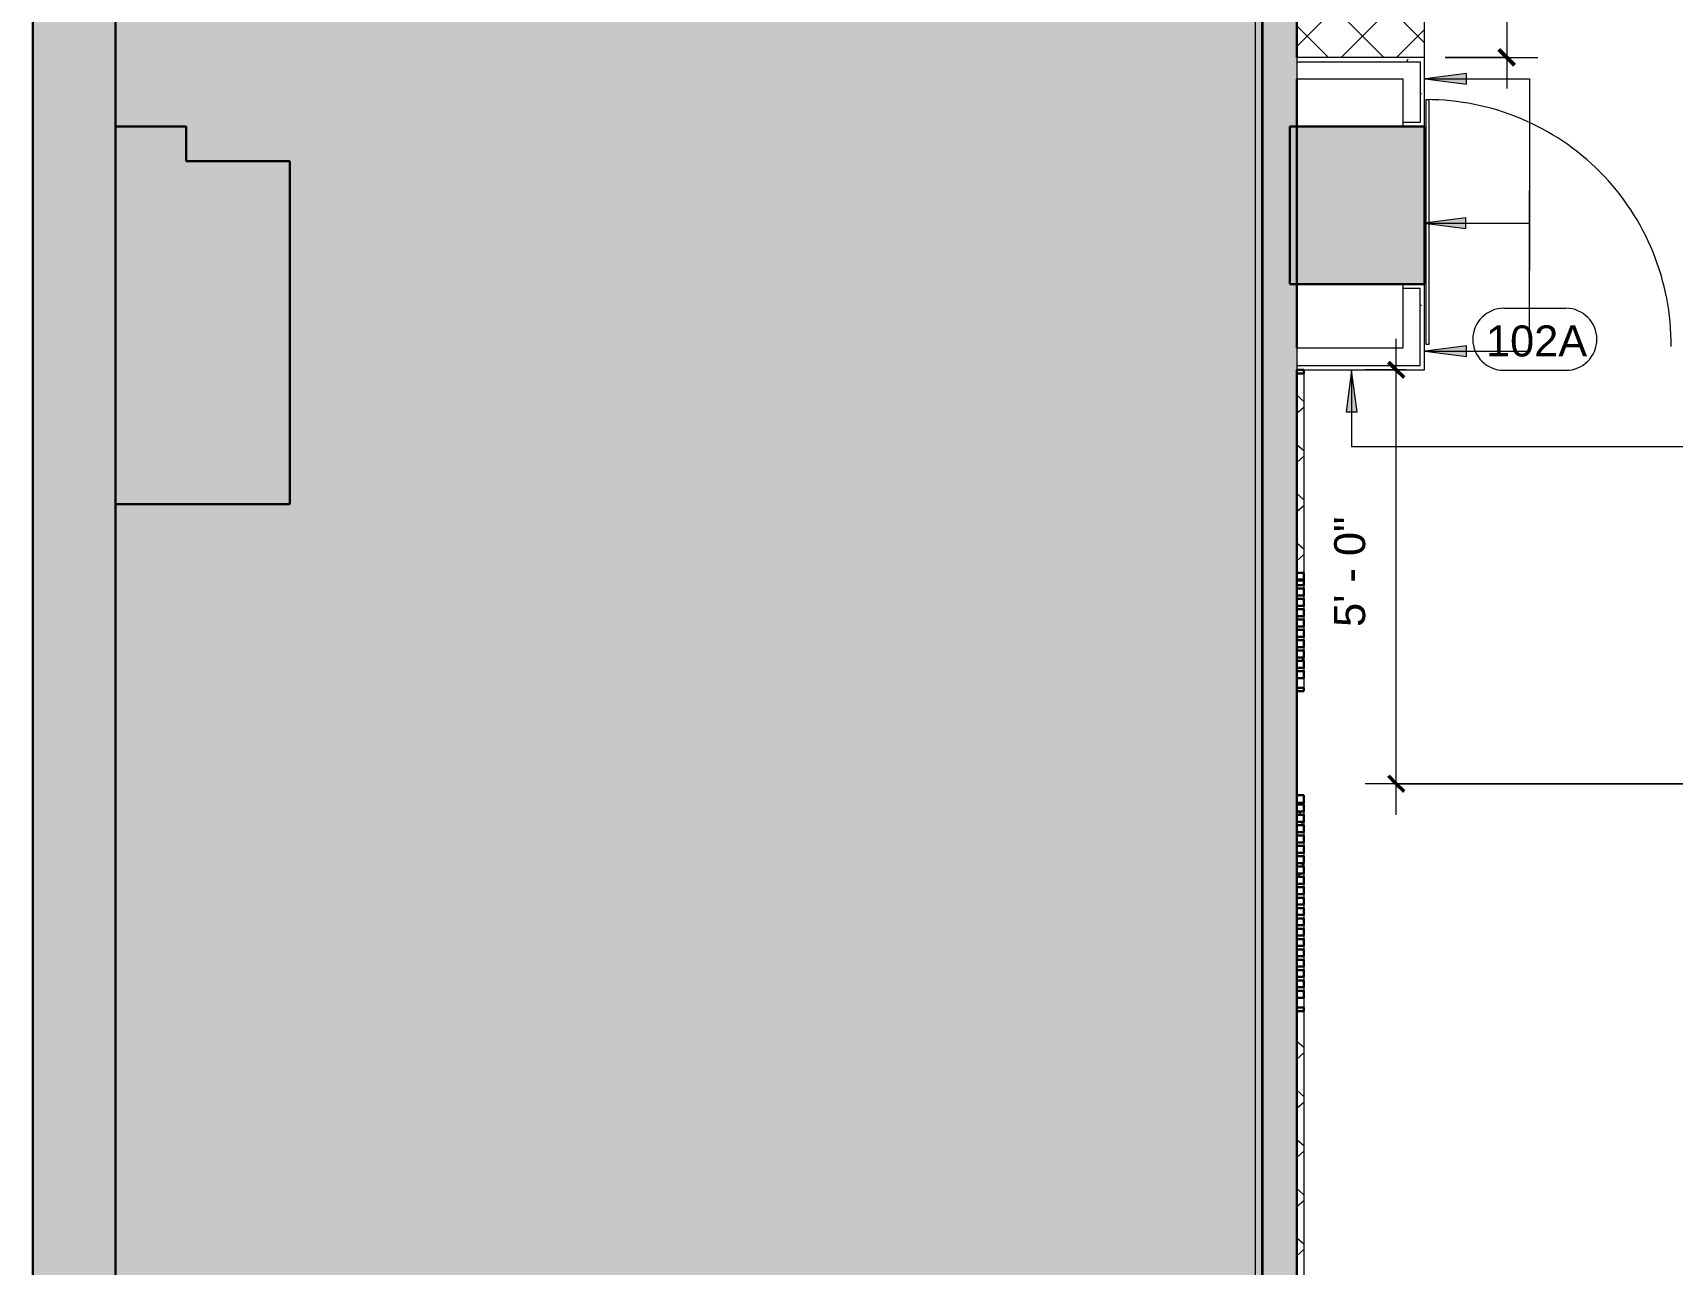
# Model space of a CAD drawing. Header units: inches. Extents: x 920 to 2317, y -557 to 1857.
# Drawn here: x 1702.3 to 1940, y 1500.6 to 1679.2 of the extents above; entities that cross this region are included whole.
import ezdxf

# ---------------------------------------------------------------- set-up
doc = ezdxf.new("R2010")
doc.units = ezdxf.units.IN
doc.header["$MEASUREMENT"] = 0
for name, color, linetype, lineweight in [('1600 K ST MEZZANINE_dwg', 8, 'Continuous', 9), ('A-ANNO-DIMS', 211, 'Continuous', 9), ('A-ANNO-DIMS-48', 211, 'Continuous', 9), ('A-DETL-GENF', 92, 'Continuous', 9), ('A-DETL-THIN', 151, 'Continuous', 9), ('A-DOOR', 31, 'Continuous', 18), ('A-DOOR-IDEN', 31, 'Continuous', 9), ('A-GENM', 13, 'Continuous', 18), ('A-WALL', 113, 'Continuous', 13), ('A-Wall-Exst', 7, 'Continuous', 9), ('A-WALL-PATT', 111, 'Continuous', 18), ('G-ANNO-TEXT', 231, 'Continuous', 9), ('I-WALL', 2, 'Continuous', 18), ('Q-CASE', 31, 'Continuous', 9)]:
    doc.layers.add(name, color=color, linetype=linetype, lineweight=lineweight)
doc.styles.add('Swis721 Lt BT_1', font='swissl.ttf', dxfattribs={"height": 4.5})
doc.dimstyles.new('OTJ_-_3_32__Linear__1_2__Tolerance', dxfattribs={"dimscale": 12, "dimtxt": 4.748918, "dimasz": 0.1875, "dimexe": 0.375, "dimexo": 0.25, "dimgap": 0.25, "dimtad": 1, "dimdec": 1, "dimrnd": 0.5, "dimzin": 3, "dimdsep": 46, "dimlunit": 4, "dimtxsty": 'Swis721 Lt BT_1', "dimblk1": 'OBLIQUE', "dimblk2": 'OBLIQUE', "dimsah": 1, "dimcen": 0.09, "dimdle": 0.375, "dimazin": 0, "dimtfac": 1, "dimtdec": 4, "dimtix": 1, "dimtmove": 0, "dimatfit": 3, "dimfxl": 1, "dimtvp": 1, "dimfrac": 2, "dimtolj": 1, "dimtzin": 0, "dimarcsym": 2})
pattern_1 = [(0, (-105.333, 0), (15.36, 3.84), [0.634, -10.886, 0.634, -10.886, -61.44]), (0, (-105.333, 0), (15.36, 3.84), [-23.04, 0.634, -22.406, 0.634, -10.886, -26.88]), (0, (-105.333, 0), (15.36, 3.84), [-57.6, 0.634, -7.046, 0.634, -18.566]), (120, (-99.573, 1.92), (-11.0055376, 11.38215), [0.634, -10.886, 0.634, -10.886, -61.44]), (120, (-99.573, 1.92), (-11.0055376, 11.38215), [-23.04, 0.634, -22.406, 0.634, -10.886, -26.88]), (120, (-99.573, 1.92), (-11.0055376, 11.38215), [-57.6, 0.634, -7.046, 0.634, -18.566]), (240, (-97.653, 9.6), (-4.3544624, -15.22215), [0.634, -10.886, 0.634, -10.886, -61.44]), (240, (-97.653, 9.6), (-4.3544624, -15.22215), [-23.04, 0.634, -22.406, 0.634, -10.886, -26.88]), (240, (-97.653, 9.6), (-4.3544624, -15.22215), [-57.6, 0.634, -7.046, 0.634, -18.566])]

# ---------------------------------------------------------------- blocks, each defined once
blk = doc.blocks.new('1600 K ST MEZZANINE_dwg-7073454-MEZZANINE  CONSTRUCTION')
at = {"layer": 'A-Wall-Exst', "flags": 128}
blk.add_lwpolyline([(1984.83, 1844.85), (1984.83, 1449.7), (1974.99, 1449.7), (1972.36, 1449.7)], dxfattribs=at)
blk = doc.blocks.new('Generic Models 1 - Generic Models 1-7194762-MEZZANINE  CONSTRUCTION')
at = {"layer": 'A-GENM', "lineweight": 9}
h = blk.add_hatch(color=7, dxfattribs=at)
h.paths.add_polyline_path([(2200.38, 1049.66), (2200.38, 1062.93), (2173, 1062.93), (2173, 1049.66), (2174.16, 1049.66)], flags=0)
h.paths.add_polyline_path([(2176.63, 1262.58), (2200.38, 1262.58), (2200.38, 1270.53), (2176.63, 1270.53)], flags=0)
h.paths.add_polyline_path([(2367.13, 1346.73), (2374.63, 1346.73), (2374.63, 1365.98), (2367.13, 1365.98)], flags=0)
h.paths.add_polyline_path([(1951.63, 1443.7), (1951.63, 1459.54), (1921.63, 1459.54), (1921.63, 1443.7), (1925.95, 1443.7)], flags=0)
h.paths.add_polyline_path([(2205.63, 1445.23), (2205.63, 1459.73), (2184.63, 1459.73), (2184.63, 1445.23), (2200.83, 1445.23)], flags=0)
h.paths.add_polyline_path([(2367.63, 1446.22), (2374.63, 1446.22), (2374.63, 1459.73), (2367.63, 1459.73)], flags=0)
h.paths.add_polyline_path([(1844.88, 1610.85), (1844.88, 1660.6), (1829.88, 1660.6), (1829.88, 1665.6), (1819.63, 1665.6), (1819.63, 1610.85)], flags=0)
h.paths.add_polyline_path([(2374.63, 1630.31), (2374.63, 1681.1), (2365.13, 1681.1), (2365.13, 1630.31)], flags=0)
h.paths.add_polyline_path([(2008.69, 1642.75), (2009.38, 1642.75), (2009.38, 1665.6), (1990.88, 1665.6), (1990.88, 1642.75), (1991.2, 1642.75)], flags=0)
h.paths.add_polyline_path([(2206.13, 1646.48), (2224.38, 1646.48), (2224.38, 1665.6), (2205.88, 1665.6), (2205.88, 1646.48)], flags=0)
h.paths.add_polyline_path([(2009.88, 1819.62), (2009.88, 1844.85), (1990.83, 1844.85), (1990.83, 1844.2), (1990.88, 1844.2), (1990.88, 1819.62), (2009.38, 1819.62)], flags=0)
h.paths.add_polyline_path([(1819.63, 1833.6), (1828.13, 1833.6), (1828.13, 1844.85), (1819.63, 1844.85)], flags=0)
h.paths.add_polyline_path([(2232.75, 1833.6), (2232.75, 1844.85), (2205.88, 1844.85), (2205.88, 1833.6), (2232.45, 1833.6)], flags=0)
h.paths.add_polyline_path([(2374.63, 1836.23), (2374.63, 1844.85), (2356.63, 1844.85), (2356.63, 1836.23)], flags=0)
h.paths.add_polyline_path([(2106.58, 1836.6), (2114.57, 1836.6), (2114.57, 1844.85), (2094.6, 1844.85), (2094.6, 1836.6), (2099.94, 1836.6)], flags=0)
h.paths.add_polyline_path([(1899.93, 1836.6), (1913.9, 1836.6), (1913.9, 1844.85), (1899.93, 1844.85)], flags=0)
at = {"layer": 'A-GENM', "color": 8, "lineweight": 30}
for p, q in [((1829.88, 1665.6), (1819.63, 1665.6)), ((1819.63, 1665.6), (1819.63, 1610.85)), ((1829.88, 1660.6), (1829.88, 1665.6)), ((2009.38, 1665.6), (1989.88, 1665.6)), ((1989.88, 1665.6), (1989.88, 1642.75)), ((2009.38, 1642.75), (2009.38, 1665.6)), ((1844.88, 1660.6), (1829.88, 1660.6)), ((1844.88, 1610.85), (1844.88, 1660.6)), ((1989.88, 1642.75), (2009.38, 1642.75)), ((1819.63, 1610.85), (1844.88, 1610.85))]:
    blk.add_line(p, q, dxfattribs=at)
blk = doc.blocks.new('CW-Single Glass Door - Full Rail - Short Pull-7757463-MEZZANINE  CONSTRUCTION')
at = {"layer": 'A-DOOR'}
for p, q in [((-17.75, 36.75), (-17.375, 36.75)), ((-17.75, 1.25), (-17.75, 36.75)), ((-17.375, 36.75), (-17.375, 1.25)), ((-17.375, 1.25), (-17.75, 1.25))]:
    blk.add_line(p, q, dxfattribs=at)
at = {"layer": 'A-DOOR', "lineweight": 9}
blk.add_arc((-17.75, 1.25), 35.5, 359.5, 90, dxfattribs=at)
blk = doc.blocks.new('feature wall - feature wall-7761350-MEZZANINE  CONSTRUCTION')
at = {"layer": 'Q-CASE'}
h = blk.add_hatch(dxfattribs=at)
h.set_pattern_fill('FP_11', color=256, style=0, pattern_type=2)
h.set_pattern_definition([(41.668, (0, 352.429), (-4.0061, 3.565806), []), (138.332, (0, 352.429), (-4.0061, -3.565806), [])])
h.paths.add_polyline_path([(1990.88, 1600.88), (1991.88, 1600.88), (1991.88, 1629.81), (1990.88, 1629.81), (1990.88, 1625.19)], flags=0)
h = blk.add_hatch(dxfattribs=at)
h.set_pattern_fill('FP_10', color=256, style=0, pattern_type=2)
h.set_pattern_definition([(41.635, (0, 345.963), (-4.005873, 3.561137), []), (138.365, (0, 345.963), (-4.005873, -3.561137), [])])
h.paths.add_polyline_path([(1990.88, 1584.21), (1991.88, 1584.21), (1991.88, 1585.62), (1990.88, 1585.62)], flags=0)
h.paths.add_polyline_path([(1991.88, 1586.62), (1991.88, 1587.12), (1990.88, 1587.12), (1990.88, 1586.62)], flags=0)
h.paths.add_polyline_path([(1990.88, 1588.12), (1991.88, 1588.12), (1991.88, 1588.62), (1990.88, 1588.62)], flags=0)
h.paths.add_polyline_path([(1990.88, 1589.62), (1991.88, 1589.62), (1991.88, 1590.12), (1990.88, 1590.12)], flags=0)
h.paths.add_polyline_path([(1991.88, 1591.12), (1991.88, 1591.62), (1990.88, 1591.62), (1990.88, 1591.12)], flags=0)
h.paths.add_polyline_path([(1990.88, 1592.62), (1991.88, 1592.62), (1991.88, 1593.12), (1990.88, 1593.12)], flags=0)
h.paths.add_polyline_path([(1991.88, 1594.12), (1991.88, 1594.62), (1990.88, 1594.62), (1990.88, 1594.12)], flags=0)
h.paths.add_polyline_path([(1991.88, 1595.62), (1991.88, 1596.12), (1990.88, 1596.12), (1990.88, 1595.62)], flags=0)
h.paths.add_polyline_path([(1991.88, 1597.12), (1991.88, 1597.62), (1990.88, 1597.62), (1990.88, 1597.12)], flags=0)
h.paths.add_polyline_path([(1991.88, 1598.62), (1991.88, 1599.12), (1990.88, 1599.12), (1990.88, 1598.62)], flags=0)
h = blk.add_hatch(dxfattribs=at)
h.set_pattern_fill('FP_5', color=256, style=0, pattern_type=2)
h.set_pattern_definition([(41.668, (0, 306.532), (-4.0061, 3.565806), []), (138.332, (0, 306.532), (-4.0061, -3.565806), [])])
h.paths.add_polyline_path([(1990.88, 1537.85), (1991.88, 1537.85), (1991.88, 1539.29), (1990.88, 1539.29)], flags=0)
h.paths.add_polyline_path([(1991.88, 1540.29), (1991.88, 1540.79), (1990.88, 1540.79), (1990.88, 1540.29)], flags=0)
h.paths.add_polyline_path([(1991.88, 1541.79), (1991.88, 1542.29), (1990.88, 1542.29), (1990.88, 1541.79)], flags=0)
h.paths.add_polyline_path([(1991.88, 1543.29), (1991.88, 1543.79), (1990.88, 1543.79), (1990.88, 1543.29)], flags=0)
h.paths.add_polyline_path([(1991.88, 1544.79), (1991.88, 1545.29), (1990.88, 1545.29), (1990.88, 1544.79)], flags=0)
h.paths.add_polyline_path([(1990.88, 1546.29), (1991.88, 1546.29), (1991.88, 1546.79), (1990.88, 1546.79)], flags=0)
h.paths.add_polyline_path([(1990.88, 1547.79), (1991.88, 1547.79), (1991.88, 1548.29), (1990.88, 1548.29)], flags=0)
h.paths.add_polyline_path([(1990.88, 1549.29), (1991.88, 1549.29), (1991.88, 1549.79), (1990.88, 1549.79)], flags=0)
h.paths.add_polyline_path([(1990.88, 1550.79), (1991.88, 1550.79), (1991.88, 1551.29), (1990.88, 1551.29)], flags=0)
h.paths.add_polyline_path([(1991.88, 1552.29), (1991.88, 1552.79), (1990.88, 1552.79), (1990.88, 1552.29)], flags=0)
h.paths.add_polyline_path([(1990.88, 1553.79), (1991.88, 1553.79), (1991.88, 1554.29), (1990.88, 1554.29)], flags=0)
h.paths.add_polyline_path([(1991.88, 1555.29), (1991.88, 1555.79), (1990.88, 1555.79), (1990.88, 1555.29)], flags=0)
h.paths.add_polyline_path([(1990.88, 1556.79), (1991.88, 1556.79), (1991.88, 1557.29), (1990.88, 1557.29)], flags=0)
h.paths.add_polyline_path([(1990.88, 1558.29), (1991.88, 1558.29), (1991.88, 1558.79), (1990.88, 1558.79)], flags=0)
h.paths.add_polyline_path([(1990.88, 1559.79), (1991.88, 1559.79), (1991.88, 1560.29), (1990.88, 1560.29)], flags=0)
h.paths.add_polyline_path([(1990.88, 1561.29), (1991.88, 1561.29), (1991.88, 1561.79), (1990.88, 1561.79)], flags=0)
h.paths.add_polyline_path([(1991.88, 1562.79), (1991.88, 1563.29), (1990.88, 1563.29), (1990.88, 1562.79)], flags=0)
h.paths.add_polyline_path([(1991.88, 1564.29), (1991.88, 1564.79), (1990.88, 1564.79), (1990.88, 1564.29)], flags=0)
h.paths.add_polyline_path([(1990.88, 1565.79), (1991.88, 1565.79), (1991.88, 1566.29), (1990.88, 1566.29)], flags=0)
h.paths.add_polyline_path([(1990.88, 1567.29), (1991.88, 1567.29), (1991.88, 1567.53), (1990.88, 1567.53)], flags=0)
h = blk.add_hatch(dxfattribs=at)
h.set_pattern_fill('FP_12', color=256, style=0, pattern_type=2)
h.set_pattern_definition([(41.668, (0, 330.097), (-4.0061, 3.565806), []), (138.332, (0, 330.097), (-4.0061, -3.565806), [])])
h.paths.add_polyline_path([(1991.88, 1493.5), (1991.88, 1537.35), (1990.88, 1537.35), (1990.88, 1493.5)], flags=0)
at = {"layer": 'Q-CASE', "lineweight": 30}
for p, q in [((1991.88, 1630.31), (1990.88, 1630.31)), ((1990.88, 1630.31), (1990.88, 1629.81)), ((1990.88, 1629.81), (1991.88, 1629.81)), ((1991.88, 1629.81), (1991.88, 1630.31)), ((1991.88, 1600.88), (1990.88, 1600.88)), ((1990.88, 1600.88), (1990.88, 1599.78)), ((1991.88, 1599.94), (1990.88, 1599.94)), ((1990.88, 1599.94), (1990.88, 1599.12)), ((1990.88, 1599.78), (1991.88, 1599.78)), ((1991.88, 1599.78), (1991.88, 1600.88)), ((1991.88, 1599.12), (1991.88, 1599.94)), ((1990.88, 1599.12), (1991.88, 1599.12)), ((1991.88, 1598.62), (1990.88, 1598.62)), ((1990.88, 1598.62), (1990.88, 1597.62)), ((1990.88, 1597.62), (1991.88, 1597.62)), ((1991.88, 1597.12), (1990.88, 1597.12)), ((1990.88, 1597.12), (1990.88, 1596.12)), ((1991.88, 1597.62), (1991.88, 1598.62)), ((1991.88, 1596.12), (1991.88, 1597.12)), ((1990.88, 1596.12), (1991.88, 1596.12)), ((1991.88, 1595.62), (1990.88, 1595.62)), ((1990.88, 1595.62), (1990.88, 1594.62)), ((1991.88, 1594.62), (1991.88, 1595.62)), ((1990.88, 1594.62), (1991.88, 1594.62)), ((1991.88, 1594.12), (1990.88, 1594.12)), ((1990.88, 1594.12), (1990.88, 1593.12)), ((1990.88, 1593.12), (1991.88, 1593.12)), ((1991.88, 1592.62), (1990.88, 1592.62)), ((1990.88, 1592.62), (1990.88, 1591.62)), ((1991.88, 1593.12), (1991.88, 1594.12)), ((1991.88, 1591.62), (1991.88, 1592.62)), ((1990.88, 1591.62), (1991.88, 1591.62)), ((1991.88, 1591.12), (1990.88, 1591.12)), ((1990.88, 1591.12), (1990.88, 1590.12)), ((1990.88, 1590.12), (1991.88, 1590.12)), ((1991.88, 1590.12), (1991.88, 1591.12)), ((1991.88, 1589.62), (1990.88, 1589.62)), ((1990.88, 1589.62), (1990.88, 1588.62)), ((1990.88, 1588.62), (1991.88, 1588.62)), ((1991.88, 1588.12), (1990.88, 1588.12)), ((1990.88, 1588.12), (1990.88, 1587.12)), ((1991.88, 1588.62), (1991.88, 1589.62)), ((1991.88, 1587.12), (1991.88, 1588.12)), ((1990.88, 1587.12), (1991.88, 1587.12)), ((1991.88, 1586.62), (1990.88, 1586.62)), ((1990.88, 1586.62), (1990.88, 1585.62)), ((1990.88, 1585.62), (1991.88, 1585.62)), ((1991.88, 1585.62), (1991.88, 1586.62)), ((1991.88, 1584.21), (1990.88, 1584.21)), ((1990.88, 1584.21), (1990.88, 1583.71)), ((1990.88, 1583.71), (1991.88, 1583.71)), ((1991.88, 1583.71), (1991.88, 1584.21)), ((1991.88, 1568.63), (1990.88, 1568.63)), ((1990.88, 1568.63), (1990.88, 1567.53)), ((1991.88, 1567.53), (1991.88, 1568.63)), ((1990.88, 1567.53), (1991.88, 1567.53)), ((1991.88, 1567.29), (1990.88, 1567.29)), ((1990.88, 1567.29), (1990.88, 1566.29)), ((1990.88, 1566.29), (1991.88, 1566.29)), ((1991.88, 1566.29), (1991.88, 1567.29)), ((1991.88, 1565.79), (1990.88, 1565.79)), ((1990.88, 1565.79), (1990.88, 1564.79)), ((1990.88, 1564.79), (1991.88, 1564.79)), ((1991.88, 1564.29), (1990.88, 1564.29)), ((1990.88, 1564.29), (1990.88, 1563.29)), ((1991.88, 1564.79), (1991.88, 1565.79)), ((1991.88, 1563.29), (1991.88, 1564.29)), ((1990.88, 1563.29), (1991.88, 1563.29)), ((1991.88, 1562.79), (1990.88, 1562.79)), ((1990.88, 1562.79), (1990.88, 1561.79)), ((1990.88, 1561.79), (1991.88, 1561.79)), ((1991.88, 1561.79), (1991.88, 1562.79)), ((1991.88, 1561.29), (1990.88, 1561.29)), ((1990.88, 1561.29), (1990.88, 1560.29)), ((1990.88, 1560.29), (1991.88, 1560.29)), ((1991.88, 1559.79), (1990.88, 1559.79)), ((1990.88, 1559.79), (1990.88, 1558.79)), ((1991.88, 1560.29), (1991.88, 1561.29)), ((1991.88, 1558.79), (1991.88, 1559.79)), ((1990.88, 1558.79), (1991.88, 1558.79)), ((1991.88, 1558.29), (1990.88, 1558.29)), ((1990.88, 1558.29), (1990.88, 1557.29)), ((1990.88, 1557.29), (1991.88, 1557.29)), ((1991.88, 1556.79), (1990.88, 1556.79)), ((1990.88, 1556.79), (1990.88, 1555.79)), ((1991.88, 1557.29), (1991.88, 1558.29)), ((1991.88, 1555.79), (1991.88, 1556.79)), ((1990.88, 1555.79), (1991.88, 1555.79)), ((1991.88, 1555.29), (1990.88, 1555.29)), ((1990.88, 1555.29), (1990.88, 1554.29)), ((1991.88, 1554.29), (1991.88, 1555.29)), ((1990.88, 1554.29), (1991.88, 1554.29)), ((1991.88, 1553.79), (1990.88, 1553.79)), ((1990.88, 1553.79), (1990.88, 1552.79)), ((1990.88, 1552.79), (1991.88, 1552.79)), ((1991.88, 1552.29), (1990.88, 1552.29)), ((1990.88, 1552.29), (1990.88, 1551.29)), ((1991.88, 1552.79), (1991.88, 1553.79)), ((1991.88, 1551.29), (1991.88, 1552.29)), ((1990.88, 1551.29), (1991.88, 1551.29)), ((1991.88, 1550.79), (1990.88, 1550.79)), ((1990.88, 1550.79), (1990.88, 1549.79)), ((1990.88, 1549.79), (1991.88, 1549.79)), ((1991.88, 1549.79), (1991.88, 1550.79)), ((1991.88, 1549.29), (1990.88, 1549.29)), ((1990.88, 1549.29), (1990.88, 1548.29)), ((1990.88, 1548.29), (1991.88, 1548.29)), ((1991.88, 1547.79), (1990.88, 1547.79)), ((1990.88, 1547.79), (1990.88, 1546.79)), ((1991.88, 1548.29), (1991.88, 1549.29)), ((1991.88, 1546.79), (1991.88, 1547.79)), ((1990.88, 1546.79), (1991.88, 1546.79)), ((1991.88, 1546.29), (1990.88, 1546.29)), ((1990.88, 1546.29), (1990.88, 1545.29)), ((1990.88, 1545.29), (1991.88, 1545.29)), ((1991.88, 1545.29), (1991.88, 1546.29)), ((1991.88, 1544.79), (1990.88, 1544.79)), ((1990.88, 1544.79), (1990.88, 1543.79)), ((1990.88, 1543.79), (1991.88, 1543.79)), ((1991.88, 1543.29), (1990.88, 1543.29)), ((1990.88, 1543.29), (1990.88, 1542.29)), ((1991.88, 1543.79), (1991.88, 1544.79)), ((1991.88, 1542.29), (1991.88, 1543.29)), ((1990.88, 1542.29), (1991.88, 1542.29)), ((1991.88, 1541.79), (1990.88, 1541.79)), ((1990.88, 1541.79), (1990.88, 1540.79)), ((1990.88, 1540.79), (1991.88, 1540.79)), ((1991.88, 1540.29), (1990.88, 1540.29)), ((1990.88, 1540.29), (1990.88, 1539.29)), ((1991.88, 1540.79), (1991.88, 1541.79)), ((1991.88, 1539.29), (1991.88, 1540.29)), ((1990.88, 1539.29), (1991.88, 1539.29)), ((1991.88, 1537.85), (1990.88, 1537.85)), ((1990.88, 1537.85), (1990.88, 1537.35)), ((1991.88, 1537.35), (1991.88, 1537.85)), ((1990.88, 1537.35), (1991.88, 1537.35))]:
    blk.add_line(p, q, dxfattribs=at)
at = {"layer": 'Q-CASE'}
for p, q in [((1991.88, 1629.81), (1991.88, 1600.88)), ((1991.88, 1599.12), (1991.88, 1598.62)), ((1991.88, 1597.62), (1991.88, 1597.12)), ((1991.88, 1596.12), (1991.88, 1595.62)), ((1991.88, 1594.62), (1991.88, 1594.12)), ((1991.88, 1593.12), (1991.88, 1592.62)), ((1991.88, 1591.62), (1991.88, 1591.12)), ((1991.88, 1590.12), (1991.88, 1589.62)), ((1991.88, 1588.62), (1991.88, 1588.12)), ((1991.88, 1587.12), (1991.88, 1586.62)), ((1991.88, 1585.62), (1991.88, 1584.21)), ((1991.88, 1567.53), (1991.88, 1567.29)), ((1991.88, 1566.29), (1991.88, 1565.79)), ((1991.88, 1564.79), (1991.88, 1564.3)), ((1991.88, 1563.29), (1991.88, 1562.79)), ((1991.88, 1561.79), (1991.88, 1561.29)), ((1991.88, 1560.29), (1991.88, 1559.79)), ((1991.88, 1558.79), (1991.88, 1558.29)), ((1991.88, 1557.29), (1991.88, 1556.79)), ((1991.88, 1555.79), (1991.88, 1555.29)), ((1991.88, 1554.29), (1991.88, 1553.79)), ((1991.88, 1552.79), (1991.88, 1552.29)), ((1991.88, 1551.29), (1991.88, 1550.79)), ((1991.88, 1549.79), (1991.88, 1549.29)), ((1991.88, 1548.29), (1991.88, 1547.79)), ((1991.88, 1546.79), (1991.88, 1546.29)), ((1991.88, 1545.29), (1991.88, 1544.79)), ((1991.88, 1543.79), (1991.88, 1543.29)), ((1991.88, 1542.29), (1991.88, 1541.79)), ((1991.88, 1540.79), (1991.88, 1540.29)), ((1991.88, 1539.29), (1991.88, 1537.85)), ((1991.88, 1537.35), (1991.88, 1493.5))]:
    blk.add_line(p, q, dxfattribs=at)
blk = doc.blocks.new('large conf counter - large conf counter-7769869-MEZZANINE  CONSTRUCTION')
at = {"layer": 'Q-CASE'}
h = blk.add_hatch(dxfattribs=at)
h.set_pattern_fill('FP_4', color=256, style=0, pattern_type=2)
h.set_pattern_definition([(45, (0, 0), (-4.006467, 4.006467), []), (135, (0, 0), (-4.006467, -4.006467), [])])
h.paths.add_polyline_path([(2009.38, 1675.63), (2009.38, 1819.62), (1990.88, 1819.62), (1990.88, 1784.68), (1991.38, 1785.94), (1992.19, 1787.18), (1992.19, 1787.61), (1992.38, 1787.61), (1992.38, 1787.55), (1992.44, 1787.55), (1992.44, 1707.68), (1992.38, 1707.68), (1992.38, 1707.61), (1992.19, 1707.61), (1992.19, 1708.05), (1991.38, 1709.29), (1990.88, 1710.54), (1990.88, 1675.63), (2008.75, 1675.63)], flags=0)
blk.add_line((2009.38, 1675.63), (2009.38, 1819.62), dxfattribs=at)
blk = doc.blocks.new('DIMBLOCK8-MEZZANINE  CONSTRUCTION')
at = {"layer": 'A-ANNO-DIMS-48'}
for p, q in [((1915.97, 1824.12), (1915.97, 1671.13)), ((1907.05, 1819.62), (1920.47, 1819.62)), ((1915.97, 1819.62), (1907.05, 1819.62)), ((1907.05, 1675.63), (1920.47, 1675.63)), ((1915.97, 1675.63), (1907.05, 1675.63))]:
    blk.add_line(p, q, dxfattribs=at)
at = {"layer": 'A-ANNO-DIMS-48', "lineweight": 50}
for p, q in [((1915.97, 1819.62), (1914.85, 1820.75)), ((1915.97, 1819.62), (1917.1, 1818.5)), ((1915.97, 1675.63), (1914.85, 1676.75)), ((1915.97, 1675.63), (1917.1, 1674.5))]:
    blk.add_line(p, q, dxfattribs=at)
at = {"layer": 'A-ANNO-DIMS-48', "color": 0, "insert": (1906.97, 1738.69), "char_height": 4.5, "width": 21.438, "attachment_point": 1, "rotation": 90, "line_spacing_factor": 1.005062, "style": 'Swis721 Lt BT_1'}
blk.add_mtext('12\' - 0"', dxfattribs=at)
blk = doc.blocks.new('_Oblique')
at = {"color": 0, "linetype": 'ByBlock', "lineweight": -2}
blk.add_line((-0.5, -0.5), (0.5, 0.5), dxfattribs=at)
blk = doc.blocks.new('DIMBLOCK9-MEZZANINE  CONSTRUCTION')
at = {"layer": 'A-ANNO-DIMS-48'}
for p, q in [((1899.96, 1565.81), (1899.96, 1634.81)), ((1901.36, 1630.31), (1895.46, 1630.31)), ((1899.96, 1630.31), (1901.36, 1630.31)), ((1970.8, 1570.31), (1895.46, 1570.31)), ((1899.96, 1570.31), (1970.8, 1570.31))]:
    blk.add_line(p, q, dxfattribs=at)
at = {"layer": 'A-ANNO-DIMS-48', "lineweight": 50}
for p, q in [((1899.96, 1630.31), (1898.83, 1631.44)), ((1899.96, 1630.31), (1901.08, 1629.19)), ((1899.96, 1570.31), (1898.83, 1571.44)), ((1899.96, 1570.31), (1901.08, 1569.19))]:
    blk.add_line(p, q, dxfattribs=at)
at = {"layer": 'A-ANNO-DIMS-48', "color": 0, "insert": (1890.95, 1593.04), "char_height": 4.5, "width": 17.4579, "attachment_point": 1, "rotation": 90, "line_spacing_factor": 1.005062, "style": 'Swis721 Lt BT_1'}
blk.add_mtext('5\' - 0"', dxfattribs=at)
blk = doc.blocks.new('Door Tag - Door Tag-41184-MEZZANINE  CONSTRUCTION')
at = {"layer": 'A-DOOR-IDEN'}
for p, q in [((-0.09375, 0.09375), (0.09375, 0.09375)), ((-0.09375, -0.09375), (0.09375, -0.09375))]:
    blk.add_line(p, q, dxfattribs=at)
for centre, start, end in [((-0.09375, 0), 90, 270), ((0.09375, 0), 270, 90)]:
    blk.add_arc(centre, 0.09375, start, end, dxfattribs=at)

msp = doc.modelspace()

# ---------------------------------------------------------------- hatches: boundary and pattern name
at = {"layer": 'A-DETL-GENF'}
h = msp.add_hatch(color=9, dxfattribs=at)
h.paths.add_polyline_path([(1846.12, 955.36), (1890.14, 955.36), (1889.05, 969.25), (1874.17, 969.25), (1874.17, 968.5), (1872.67, 968.5), (1872.67, 970), (1872.17, 970), (1872.17, 971.5), (1872.67, 971.5), (1872.67, 975.25), (1836.42, 975.25), (1836.42, 971.5), (1836.92, 971.5), (1836.92, 970), (1836.42, 970), (1836.42, 968.5), (1834.92, 968.5), (1834.92, 969.25), (1714.3, 969.25), (1714.3, 955.36), (1836.42, 955.36)], flags=0)
h.paths.add_polyline_path([(1913.3, 955.36), (2014.58, 955.36), (2013.77, 971.38), (1894.9, 971.38), (1896.16, 955.36), (1906.3, 955.36)], flags=0)
h.paths.add_polyline_path([(2029.25, 955.36), (2035.3, 955.36), (2035.3, 968.38), (2019.93, 968.38), (2020.59, 955.36), (2029.05, 955.36)], flags=0)
h.paths.add_polyline_path([(2044.06, 955.36), (2317.04, 955.36), (2317.04, 1207.73), (2306.5, 1207.73), (2306.5, 1061.08), (2306.75, 1061.08), (2306.75, 1041.2), (2276.37, 1041.2), (2276.37, 995.15), (2041.3, 995.15), (2041.3, 955.36)], flags=0)
h.paths.add_polyline_path([(2036.83, 974.38), (2037.8, 974.38), (2037.8, 995.15), (2034.05, 995.15), (2034.05, 974.38), (2035.3, 974.38)], flags=0)
h.paths.add_polyline_path([(1820.62, 975.25), (1824.3, 975.25), (1824.3, 977.63), (1823.55, 977.63), (1823.55, 979.13), (1825.05, 979.13), (1825.05, 979.63), (1826.55, 979.63), (1826.55, 979.13), (1830.3, 979.13), (1830.3, 1009.38), (1826.55, 1009.38), (1826.55, 1008.88), (1825.05, 1008.88), (1825.05, 1009.38), (1823.55, 1009.38), (1823.55, 1010.88), (1824.3, 1010.88), (1824.3, 1025.33), (1805.8, 1025.33), (1805.8, 1041.58), (1810.8, 1041.58), (1810.8, 1133.08), (1714.3, 1133.08), (1714.3, 975.25), (1816.8, 975.25)], flags=0)
h.paths.add_polyline_path([(1830.3, 1041.58), (1906.3, 1041.58), (1906.3, 1074.08), (1904.3, 1074.08), (1904.3, 1095.2), (1906.3, 1095.2), (1906.3, 1095.45), (1904.3, 1095.45), (1904.3, 1116.58), (1906.3, 1116.58), (1906.3, 1184.58), (1904.3, 1184.58), (1904.3, 1205.7), (1906.3, 1205.7), (1906.3, 1205.95), (1904.3, 1205.95), (1904.3, 1227.08), (1906.3, 1227.08), (1906.3, 1258.73), (1816.8, 1258.73), (1816.8, 1154.95), (1905.3, 1154.95), (1905.3, 1146.95), (1816.8, 1146.95), (1816.8, 1041.58), (1824.3, 1041.58)], flags=0)
h.paths.add_polyline_path([(1794.11, 1137.08), (1810.8, 1137.08), (1810.8, 1160.68), (1714.3, 1160.68), (1714.3, 1137.08), (1789.93, 1137.08)], flags=0)
h.paths.add_polyline_path([(1810.8, 1164.68), (1810.8, 1258.73), (1806.3, 1258.73), (1806.3, 1275.92), (1821.3, 1275.92), (1821.3, 1309.66), (1820.55, 1309.66), (1820.55, 1311.16), (1821.3, 1311.16), (1821.3, 1341.41), (1820.55, 1341.41), (1820.55, 1342.91), (1821.3, 1342.91), (1821.3, 1347.28), (1714.3, 1347.28), (1714.3, 1164.68), (1798.62, 1164.68)], flags=0)
h.paths.add_polyline_path([(1868.3, 1264.73), (1906.3, 1264.73), (1906.3, 1296.45), (1870.77, 1296.45), (1870.77, 1295.7), (1869.27, 1295.7), (1869.27, 1301.2), (1868.77, 1301.2), (1868.77, 1302.7), (1869.27, 1302.7), (1869.27, 1303.45), (1839.02, 1303.45), (1839.02, 1302.7), (1839.52, 1302.7), (1839.52, 1301.2), (1839.02, 1301.2), (1839.02, 1295.7), (1837.52, 1295.7), (1837.52, 1296.45), (1827.3, 1296.45), (1827.3, 1275.92), (1868.3, 1275.92)], flags=0)
h.paths.add_polyline_path([(1829.67, 1347.28), (1865.42, 1347.28), (1865.42, 1351.03), (1864.92, 1351.03), (1864.92, 1352.53), (1865.42, 1352.53), (1865.42, 1354.03), (1866.92, 1354.03), (1866.92, 1353.28), (1867.02, 1353.28), (1867.02, 1443.7), (1714.3, 1443.7), (1714.3, 1353.28), (1827.67, 1353.28), (1827.67, 1354.03), (1829.17, 1354.03), (1829.17, 1352.53), (1829.67, 1352.53), (1829.67, 1351.03), (1829.17, 1351.03), (1829.17, 1347.28)], flags=0)
h.paths.add_polyline_path([(1879.56, 1448.7), (1880.49, 1448.7), (1880.49, 1844.85), (1876.43, 1844.85), (1876.43, 1856.85), (1820.43, 1856.85), (1820.43, 1844.85), (1808.56, 1844.85), (1808.56, 1836.6), (1794.59, 1836.6), (1794.59, 1844.85), (1782.73, 1844.85), (1782.73, 1856.85), (1726.73, 1856.85), (1726.73, 1844.85), (1722.8, 1844.85), (1722.8, 1833.6), (1714.3, 1833.6), (1714.3, 1665.6), (1724.55, 1665.6), (1724.55, 1660.6), (1739.55, 1660.6), (1739.55, 1610.85), (1714.3, 1610.85), (1714.3, 1449.7), (1816.3, 1449.7), (1816.3, 1459.54), (1846.3, 1459.54), (1846.3, 1449.7), (1867.02, 1449.7), (1867.02, 1448.7), (1871.65, 1448.7)], flags=0)
at = {"layer": 'A-WALL-PATT', "lineweight": 9}
for points in [[(1713.87, 955.36), (1714.3, 955.36), (1714.3, 1856.85), (1702.3, 1856.85), (1702.3, 955.36), (1713.7, 955.36)], [(1882.67, 1448.7), (1885.55, 1448.7), (1885.55, 1710.54), (1885.49, 1710.69), (1885.23, 1712.11), (1885.23, 1783.11), (1885.5, 1784.57), (1885.55, 1784.68), (1885.55, 1844.2), (1880.55, 1844.2), (1880.55, 1448.7)]]:
    msp.add_hatch(color=7, dxfattribs=at).paths.add_polyline_path(points, flags=0)
h = msp.add_hatch(dxfattribs=at)
h.set_pattern_fill('FP_2', color=256, style=0, pattern_type=2)
h.set_pattern_definition(pattern_1)
h.paths.add_polyline_path([(1885.56, 1675), (1903.42, 1675), (1903.42, 1675.63), (1885.55, 1675.63), (1885.55, 1675)], flags=0)
h = msp.add_hatch(dxfattribs=at)
h.set_pattern_fill('FP_2', color=256, style=0, pattern_type=2)
h.set_pattern_definition(pattern_1)
h.paths.add_polyline_path([(1900.92, 1665.6), (1904.05, 1665.6), (1904.05, 1675.63), (1903.42, 1675.63), (1903.42, 1666.23), (1900.92, 1666.23)], flags=0)
h = msp.add_hatch(dxfattribs=at)
h.set_pattern_fill('FP_2', color=256, style=0, pattern_type=2)
h.set_pattern_definition(pattern_1)
h.paths.add_polyline_path([(1903.42, 1630.31), (1904.05, 1630.31), (1904.05, 1642.75), (1900.92, 1642.75), (1900.92, 1642.13), (1903.42, 1642.13), (1903.42, 1630.94)], flags=0)
at = {"layer": 'G-ANNO-TEXT'}
for points in [[(1904.15, 1672.52), (1910.15, 1671.73), (1910.15, 1673.31)], [(1904.02, 1651.59), (1910.02, 1650.8), (1910.02, 1652.38)], [(1904.15, 1633.03), (1910.15, 1632.24), (1910.15, 1633.82)], [(1893.48, 1630.23), (1892.69, 1624.23), (1894.27, 1624.23)]]:
    msp.add_hatch(color=7, dxfattribs=at).paths.add_polyline_path(points, flags=0)

# ---------------------------------------------------------------- linework, layer by layer
at = {"layer": 'A-DETL-THIN'}
for p, q in [((1702.3, 1856.85), (1702.3, 955.36)), ((1880.49, 1448.7), (1880.49, 1856.85))]:
    msp.add_line(p, q, dxfattribs=at)
at = {"layer": 'A-WALL', "lineweight": 18}
for p, q in [((1885.55, 1675.63), (1885.55, 1672.5)), ((1885.55, 1675), (1903.42, 1675)), ((1903.42, 1675), (1903.42, 1666.23)), ((1900.92, 1666.23), (1903.42, 1666.23)), ((1903.42, 1642.13), (1900.92, 1642.13)), ((1903.42, 1630.94), (1903.42, 1642.13)), ((1885.55, 1633.44), (1885.55, 1630.31)), ((1885.55, 1630.94), (1903.42, 1630.94))]:
    msp.add_line(p, q, dxfattribs=at)
at = {"layer": 'G-ANNO-TEXT', "color": 7}
for p, q in [((1910.15, 1673.31), (1904.15, 1672.52)), ((1910.15, 1671.73), (1910.15, 1673.31)), ((1904.15, 1672.52), (1910.15, 1671.73)), ((1904.15, 1672.52), (1919.29, 1672.52)), ((1919.29, 1672.52), (1919.29, 1644.75)), ((1919.29, 1651.59), (1919.29, 1656.33)), ((1910.02, 1652.38), (1904.02, 1651.59)), ((1910.02, 1650.8), (1910.02, 1652.38)), ((1919.29, 1633.03), (1919.29, 1652.78)), ((1904.02, 1651.59), (1910.02, 1650.8)), ((1904.02, 1651.59), (1919.29, 1651.59)), ((1910.15, 1633.82), (1904.15, 1633.03)), ((1904.15, 1633.03), (1910.15, 1632.24)), ((1904.15, 1633.03), (1919.29, 1633.03)), ((1910.15, 1632.24), (1910.15, 1633.82)), ((1893.48, 1630.23), (1892.69, 1624.23)), ((1894.27, 1624.23), (1893.48, 1630.23)), ((1893.48, 1630.23), (1893.48, 1619.19)), ((1892.69, 1624.23), (1894.27, 1624.23)), ((1893.48, 1619.19), (2213.65, 1619.19))]:
    msp.add_line(p, q, dxfattribs=at)
at = {"layer": 'I-WALL', "color": 8, "lineweight": 30}
for p, q in [((1702.3, 1856.85), (1702.3, 955.36)), ((1714.3, 1449.7), (1714.3, 1844.85)), ((1880.55, 1844.2), (1880.55, 1448.7)), ((1885.55, 1675.63), (1885.55, 1710.54)), ((1885.55, 1633.44), (1885.55, 1672.5)), ((1885.55, 1443.7), (1885.55, 1630.31))]:
    msp.add_line(p, q, dxfattribs=at)
at = {"layer": 'I-WALL'}
for p, q in [((1904.05, 1675.63), (1885.55, 1675.63)), ((1904.05, 1665.6), (1904.05, 1675.63)), ((1885.55, 1672.5), (1900.92, 1672.5)), ((1900.92, 1672.5), (1900.92, 1665.6)), ((1900.92, 1665.6), (1904.05, 1665.6)), ((1900.92, 1642.75), (1900.92, 1633.44)), ((1904.05, 1642.75), (1900.92, 1642.75)), ((1904.05, 1630.31), (1904.05, 1642.75)), ((1900.92, 1633.44), (1885.55, 1633.44)), ((1885.55, 1630.31), (1904.05, 1630.31))]:
    msp.add_line(p, q, dxfattribs=at)

# ---------------------------------------------------------------- block references
at = {"layer": '1600 K ST MEZZANINE_dwg', "color": 7}
msp.add_blockref('1600 K ST MEZZANINE_dwg-7073454-MEZZANINE  CONSTRUCTION', (-105.33, 0), dxfattribs=at)
at = {"layer": 'A-DOOR'}
msp.add_blockref('CW-Single Glass Door - Full Rail - Short Pull-7757463-MEZZANINE  CONSTRUCTION', (1922.05, 1632.75), dxfattribs=at)
at = {"layer": 'A-DOOR-IDEN', "xscale": 47.99999999999997, "yscale": 47.99999999999997, "zscale": 47.99999999999997}
msp.add_blockref('Door Tag - Door Tag-41184-MEZZANINE  CONSTRUCTION', (1920.05, 1634.75), dxfattribs=at)
at = {"layer": 'A-GENM', "lineweight": 9}
msp.add_blockref('Generic Models 1 - Generic Models 1-7194762-MEZZANINE  CONSTRUCTION', (-105.33, 0), dxfattribs=at)
at = {"layer": 'Q-CASE'}
for name in ['large conf counter - large conf counter-7769869-MEZZANINE  CONSTRUCTION', 'feature wall - feature wall-7761350-MEZZANINE  CONSTRUCTION']:
    msp.add_blockref(name, (-105.33, 0), dxfattribs=at)

# ---------------------------------------------------------------- texts
at = {"layer": 'A-DOOR-IDEN', "insert": (1912.96, 1636.76), "char_height": 4.5, "width": 16.968, "attachment_point": 1, "style": 'Swis721 Lt BT_1'}
msp.add_mtext('102A', dxfattribs=at)

# ---------------------------------------------------------------- dimensions: what is measured, and where the dimension line sits
at = {"layer": 'A-ANNO-DIMS'}
for base, p1, p2, override, picture, middle in [((1915.97, 1675.63), (1904.05, 1819.62), (1904.05, 1675.63), {"dimpost": '<>', "dimfxl": 143.993046}, 'DIMBLOCK8-MEZZANINE  CONSTRUCTION', (1910.66, 1747.63)), ((1899.96, 1630.31), (1973.8, 1570.31), (1898.36, 1630.31), {"dimpost": '<>', "dimfxl": 96.384666}, 'DIMBLOCK9-MEZZANINE  CONSTRUCTION', (1894.64, 1600.31))]:
    dim = msp.add_linear_dim(base=base, p1=p1, p2=p2, angle=90, dimstyle='OTJ_-_3_32__Linear__1_2__Tolerance', override=override, dxfattribs=at)
    dim.commit()
    dim.dimension.update_dxf_attribs({"geometry": picture, "text_midpoint": middle})

doc.saveas('drawing.dxf')
